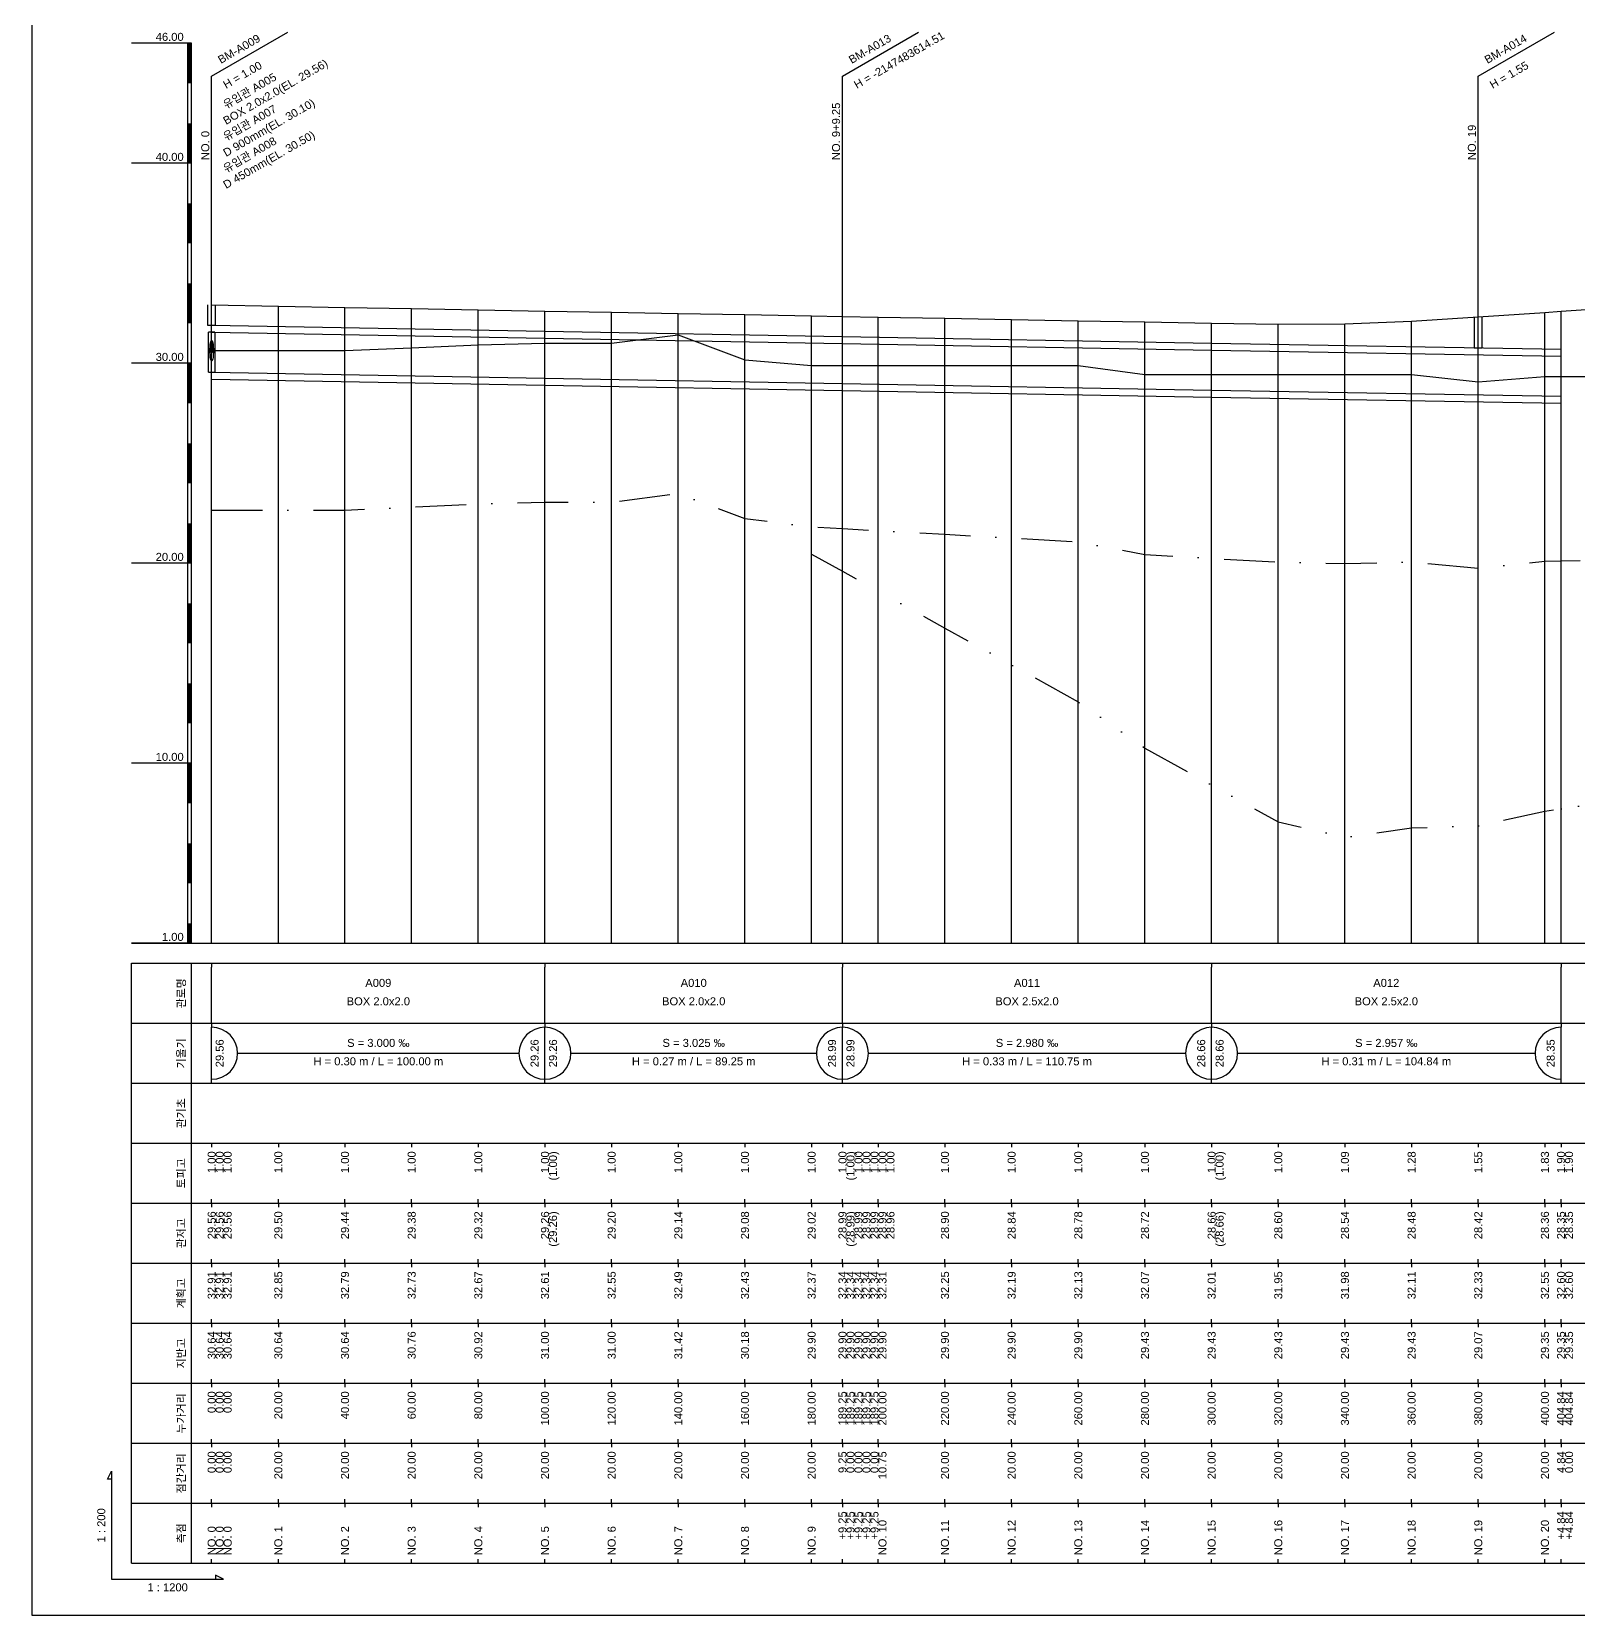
# Model space of a CAD drawing. Header units: millimetres. Extents: x -7351 to 135086, y 1419 to 5643.
# Drawn here: x 28022.4 to 28409, y 1419 to 1814.9 of the extents above; entities that cross this region are included whole.
import ezdxf
from ezdxf.enums import TextEntityAlignment as Align

# ---------------------------------------------------------------- set-up
doc = ezdxf.new("R2010")
doc.units = ezdxf.units.MM
doc.linetypes.add('DASHDOT', pattern=[25.4, 12.7, -6.35, 0, -6.35])
doc.linetypes.add('DIVIDE', pattern=[31.75, 12.7, -6.35, 0, -6.35, 0, -6.35])
for name, color, linetype in [('KZ_종단_계획선', 1, 'Continuous'), ('KZ_종단_관로', 4, 'Continuous'), ('KZ_종단_깃발', 7, 'Continuous'), ('KZ_종단_도각', 7, 'Continuous'), ('KZ_종단_맨홀', 4, 'Continuous'), ('KZ_종단_수직선', 7, 'Continuous'), ('KZ_종단_암거', 1, 'Continuous'), ('KZ_종단_암선1', 56, 'DASHDOT'), ('KZ_종단_암선2', 4, 'DIVIDE'), ('KZ_종단_원형관', 4, 'Continuous'), ('KZ_종단_지반선', 3, 'Continuous'), ('KZ_종단_테이블문자', 7, 'Continuous'), ('KZ_종단_테이블선', 7, 'Continuous'), ('KZ_종단_폴대', 7, 'Continuous')]:
    doc.layers.add(name, color=color, linetype=linetype)
doc.styles.get("Standard").update_dxf_attribs({"font": 'arial.ttf'})

msp = doc.modelspace()

# ---------------------------------------------------------------- linework, layer by layer
at = {"layer": 'KZ_종단_계획선'}
msp.add_lwpolyline([(28067.36, 1746.61), (28067.36, 1746.61), (28067.36, 1746.61), (28084.03, 1746.31), (28100.69, 1746.01), (28117.36, 1745.71), (28134.03, 1745.41), (28150.69, 1745.1), (28167.36, 1744.8), (28184.03, 1744.5), (28200.69, 1744.2), (28217.36, 1743.9), (28225.07, 1743.76), (28225.07, 1743.76), (28225.07, 1743.76), (28225.07, 1743.76), (28225.07, 1743.76), (28234.03, 1743.6), (28250.69, 1743.3), (28267.36, 1743), (28284.03, 1742.69), (28300.69, 1742.39), (28317.36, 1742.09), (28334.03, 1741.81), (28350.69, 1741.92), (28367.36, 1742.6), (28384.03, 1743.67), (28400.69, 1744.76), (28404.72, 1745.03), (28404.72, 1745.03), (28417.36, 1745.86)], dxfattribs=at)
at = {"layer": 'KZ_종단_관로'}
for points in [[(28067.36, 1741.59), (28150.69, 1740.09)], [(28067.36, 1739.84), (28150.69, 1738.34)], [(28150.69, 1740.09), (28225.07, 1738.74)], [(28150.69, 1738.34), (28225.07, 1736.99)], [(28225.07, 1738.74), (28317.36, 1737.09)], [(28225.07, 1736.99), (28317.36, 1735.34)], [(28317.36, 1737.09), (28404.72, 1735.54)], [(28317.36, 1735.34), (28404.72, 1733.79)], [(28067.36, 1729.84), (28150.69, 1728.34)], [(28067.36, 1728.09), (28150.69, 1726.59)], [(28150.69, 1728.34), (28225.07, 1726.99)], [(28150.69, 1726.59), (28225.07, 1725.24)], [(28225.07, 1726.99), (28317.36, 1725.34)], [(28225.07, 1725.24), (28317.36, 1723.59)], [(28317.36, 1725.34), (28404.72, 1723.79)], [(28317.36, 1723.59), (28404.72, 1722.04)]]:
    msp.add_lwpolyline(points, dxfattribs=at)
at = {"layer": 'KZ_종단_깃발'}
for p, q in [((28067.36, 1803.83), (28086.41, 1814.83)), ((28225.07, 1803.83), (28244.12, 1814.83)), ((28384.03, 1803.83), (28403.08, 1814.83)), ((28067.36, 1587.04), (28067.36, 1803.83)), ((28225.07, 1587.04), (28225.07, 1803.83)), ((28384.03, 1587.04), (28384.03, 1803.83))]:
    msp.add_line(p, q, dxfattribs=at)
at = {"layer": 'KZ_종단_도각'}
msp.add_lwpolyline([(28022.36, 1419.04), (28863.36, 1419.04), (28863.36, 2013.04), (28022.36, 2013.04)], close=True, dxfattribs=at)
at = {"layer": 'KZ_종단_맨홀'}
for points in [[(28066.36, 1746.61), (28066.36, 1741.59), (28068.36, 1741.59), (28068.36, 1746.61)], [(28383.03, 1743.67), (28383.03, 1735.91), (28385.03, 1735.91), (28385.03, 1743.67)]]:
    msp.add_lwpolyline(points, dxfattribs=at)
at = {"layer": 'KZ_종단_수직선'}
for p, q in [((28067.36, 1587.04), (28067.36, 1746.61)), ((28067.36, 1587.04), (28067.36, 1746.61)), ((28067.36, 1587.04), (28067.36, 1746.61)), ((28067.36, 1587.04), (28067.36, 1746.61)), ((28067.36, 1587.04), (28067.36, 1746.61)), ((28084.03, 1587.04), (28084.03, 1746.31)), ((28100.69, 1587.04), (28100.69, 1746.01)), ((28117.36, 1587.04), (28117.36, 1745.71)), ((28134.03, 1587.04), (28134.03, 1745.41)), ((28150.69, 1587.04), (28150.69, 1745.1)), ((28167.36, 1587.04), (28167.36, 1744.8)), ((28184.03, 1587.04), (28184.03, 1744.5)), ((28200.69, 1587.04), (28200.69, 1744.2)), ((28217.36, 1587.04), (28217.36, 1743.9)), ((28225.07, 1587.04), (28225.07, 1743.76)), ((28225.07, 1587.04), (28225.07, 1743.76)), ((28225.07, 1587.04), (28225.07, 1743.76)), ((28225.07, 1587.04), (28225.07, 1743.76)), ((28225.07, 1587.04), (28225.07, 1743.76)), ((28234.03, 1587.04), (28234.03, 1743.6)), ((28250.69, 1587.04), (28250.69, 1743.3)), ((28267.36, 1587.04), (28267.36, 1743)), ((28284.03, 1587.04), (28284.03, 1742.69)), ((28300.69, 1587.04), (28300.69, 1742.39)), ((28317.36, 1587.04), (28317.36, 1742.09)), ((28367.36, 1587.04), (28367.36, 1742.6)), ((28384.03, 1587.04), (28384.03, 1743.67)), ((28400.69, 1587.04), (28400.69, 1744.76)), ((28404.73, 1587.04), (28404.73, 1745.03)), ((28404.73, 1587.04), (28404.73, 1745.03)), ((28334.03, 1587.04), (28334.03, 1741.81)), ((28350.69, 1587.04), (28350.69, 1741.92))]:
    msp.add_line(p, q, dxfattribs=at)
at = {"layer": 'KZ_종단_암거'}
for p, q in [((28068.19, 1739.84), (28066.53, 1739.84)), ((28066.53, 1729.84), (28066.53, 1739.84)), ((28068.19, 1739.84), (28068.19, 1729.84)), ((28066.53, 1729.84), (28068.19, 1729.84))]:
    msp.add_line(p, q, dxfattribs=at)
at = {"layer": 'KZ_종단_암선1', "flags": 128}
msp.add_lwpolyline([(28067.36, 1695.33), (28067.36, 1695.33), (28067.36, 1695.33), (28084.03, 1695.33), (28100.69, 1695.34), (28117.36, 1696.08), (28134.03, 1696.89), (28150.69, 1697.31), (28167.36, 1697.31), (28184.03, 1699.49), (28200.69, 1693.27), (28217.36, 1691.14), (28225.07, 1690.71), (28225.07, 1690.71), (28225.07, 1690.71), (28225.07, 1690.71), (28225.07, 1690.71), (28234.03, 1690.21), (28250.69, 1689.29), (28267.36, 1688.36), (28284.03, 1687.44), (28300.69, 1684.2), (28317.36, 1683.27), (28334.03, 1682.35), (28350.69, 1682.01), (28367.36, 1682.33), (28384.03, 1680.85), (28400.69, 1682.56), (28404.73, 1682.63), (28404.73, 1682.63), (28417.36, 1682.88), (28434.03, 1687.22), (28450.69, 1676.65), (28467.36, 1680.26), (28472.02, 1680.46), (28484.03, 1680.99), (28492.36, 1681.15), (28500.69, 1680.05), (28517.36, 1680.75), (28534.03, 1682.8), (28550.69, 1679.8), (28567.36, 1680.45), (28584.03, 1680.78), (28600.69, 1681.1), (28617.36, 1690.98), (28634.03, 1692.66), (28637.57, 1693.02), (28637.58, 1693.02), (28650, 1693.69), (28650.69, 1693.83), (28667.36, 1706.19), (28684.03, 1721.69), (28700.69, 1724.49), (28717.36, 1708.9), (28734.03, 1696.48), (28750.69, 1696.42), (28767.36, 1691.07), (28784.03, 1695.98), (28800.69, 1700.69), (28807.83, 1698.78), (28817.36, 1693.35), (28821.51, 1694.67), (28821.51, 1694.67), (28821.51, 1694.67), (28821.51, 1694.67), (28821.51, 1693.16), (28825.78, 1696.03), (28830.06, 1697.4)], dxfattribs=at)
at = {"layer": 'KZ_종단_암선2', "flags": 128}
msp.add_lwpolyline([(28217.36, 1684.32), (28225.07, 1680.05), (28225.07, 1680.05), (28225.07, 1680.05), (28225.07, 1680.05), (28225.07, 1680.05), (28234.03, 1675.09), (28250.69, 1665.86), (28267.36, 1656.63), (28284.03, 1647.4), (28300.69, 1635.86), (28317.36, 1626.63), (28334.03, 1617.4), (28350.69, 1613.55), (28367.36, 1615.88), (28384.03, 1616.41), (28400.69, 1620.11), (28404.73, 1620.68), (28404.73, 1620.68), (28417.36, 1622.45), (28434.03, 1628.79), (28450.69, 1620.22), (28467.36, 1625.84), (28472.02, 1626.6), (28484.03, 1628.58), (28492.36, 1629.75), (28500.69, 1629.64), (28517.36, 1632.35), (28534.03, 1636.4), (28550.69, 1635.41), (28567.36, 1638.07), (28584.03, 1640.4), (28600.69, 1642.74), (28617.36, 1654.61), (28634.03, 1658.3), (28637.57, 1659.09), (28637.58, 1659.09), (28650, 1661.25), (28650.69, 1661.48), (28667.36, 1675.84), (28684.03, 1693.58), (28700.69, 1700.02), (28717.36, 1688.09), (28734.03, 1676), (28750.69, 1676.22), (28767.36, 1671.11), (28784.03, 1676.31), (28800.69, 1681.3), (28807.83, 1679.51), (28817.36, 1674.23), (28821.51, 1675.62), (28821.51, 1675.62), (28821.51, 1675.62), (28821.51, 1675.62), (28821.51, 1673.89), (28825.78, 1677.05), (28830.06, 1678.49)], dxfattribs=at)
at = {"layer": 'KZ_종단_원형관'}
for p, q in [((28066.92, 1735.16), (28066.93, 1735.62)), ((28066.93, 1734.71), (28066.92, 1735.16)), ((28066.93, 1735.62), (28066.95, 1736.06)), ((28066.95, 1734.27), (28066.93, 1734.71)), ((28066.95, 1736.06), (28066.98, 1736.48)), ((28066.98, 1733.85), (28066.95, 1734.27)), ((28066.98, 1736.48), (28067.02, 1736.85)), ((28067.02, 1736.85), (28067.08, 1737.17)), ((28067.08, 1737.17), (28067.14, 1737.44)), ((28067.14, 1737.44), (28067.21, 1737.63)), ((28067.14, 1736.08), (28067.15, 1736.3)), ((28067.14, 1735.85), (28067.14, 1736.08)), ((28067.14, 1735.63), (28067.14, 1735.85)), ((28067.15, 1735.4), (28067.14, 1735.63)), ((28067.15, 1736.3), (28067.17, 1736.51)), ((28067.17, 1735.2), (28067.15, 1735.4)), ((28067.17, 1736.51), (28067.19, 1736.7)), ((28067.19, 1735.01), (28067.17, 1735.2)), ((28067.19, 1736.7), (28067.22, 1736.86)), ((28067.22, 1734.85), (28067.19, 1735.01)), ((28067.21, 1737.63), (28067.28, 1737.75)), ((28067.22, 1736.86), (28067.25, 1736.99)), ((28067.25, 1734.71), (28067.22, 1734.85)), ((28067.25, 1736.99), (28067.29, 1737.09)), ((28067.29, 1734.62), (28067.25, 1734.71)), ((28067.28, 1737.75), (28067.36, 1737.79)), ((28067.29, 1737.09), (28067.32, 1737.15)), ((28067.32, 1734.56), (28067.29, 1734.62)), ((28067.32, 1737.15), (28067.36, 1737.17)), ((28067.36, 1734.54), (28067.32, 1734.56)), ((28067.36, 1737.79), (28067.44, 1737.75)), ((28067.36, 1737.17), (28067.4, 1737.15)), ((28067.4, 1734.56), (28067.36, 1734.54)), ((28067.4, 1737.15), (28067.43, 1737.09)), ((28067.43, 1734.62), (28067.4, 1734.56)), ((28067.43, 1737.09), (28067.47, 1736.99)), ((28067.47, 1734.71), (28067.43, 1734.62)), ((28067.44, 1737.75), (28067.51, 1737.63)), ((28067.47, 1736.99), (28067.5, 1736.86)), ((28067.5, 1734.85), (28067.47, 1734.71)), ((28067.5, 1736.86), (28067.53, 1736.7)), ((28067.53, 1735.01), (28067.5, 1734.85)), ((28067.51, 1737.63), (28067.58, 1737.44)), ((28067.53, 1736.7), (28067.55, 1736.51)), ((28067.55, 1735.2), (28067.53, 1735.01)), ((28067.55, 1736.51), (28067.57, 1736.3)), ((28067.57, 1735.4), (28067.55, 1735.2)), ((28067.57, 1736.3), (28067.58, 1736.08)), ((28067.58, 1735.63), (28067.57, 1735.4)), ((28067.58, 1737.44), (28067.64, 1737.17)), ((28067.58, 1736.08), (28067.58, 1735.85)), ((28067.58, 1735.85), (28067.58, 1735.63)), ((28067.64, 1737.17), (28067.7, 1736.85)), ((28067.7, 1736.85), (28067.74, 1736.48)), ((28067.74, 1736.48), (28067.77, 1736.06)), ((28067.77, 1734.27), (28067.74, 1733.85)), ((28067.77, 1736.06), (28067.79, 1735.62)), ((28067.79, 1734.71), (28067.77, 1734.27)), ((28067.79, 1735.62), (28067.8, 1735.16)), ((28067.8, 1735.16), (28067.79, 1734.71)), ((28067.02, 1733.48), (28066.98, 1733.85)), ((28067.08, 1733.15), (28067.02, 1733.48)), ((28067.14, 1732.89), (28067.08, 1733.15)), ((28067.21, 1732.7), (28067.14, 1732.89)), ((28067.28, 1732.58), (28067.21, 1732.7)), ((28067.36, 1732.54), (28067.28, 1732.58)), ((28067.44, 1732.58), (28067.36, 1732.54)), ((28067.51, 1732.7), (28067.44, 1732.58)), ((28067.58, 1732.89), (28067.51, 1732.7)), ((28067.64, 1733.15), (28067.58, 1732.89)), ((28067.7, 1733.48), (28067.64, 1733.15)), ((28067.74, 1733.85), (28067.7, 1733.48))]:
    msp.add_line(p, q, dxfattribs=at)
at = {"layer": 'KZ_종단_지반선', "flags": 128}
msp.add_lwpolyline([(28067.36, 1735.23), (28067.36, 1735.23), (28067.36, 1735.23), (28084.03, 1735.23), (28100.69, 1735.23), (28117.36, 1735.86), (28134.03, 1736.63), (28150.69, 1737.04), (28167.36, 1737.04), (28184.03, 1739.16), (28200.69, 1732.94), (28217.36, 1731.52), (28225.07, 1731.52), (28225.07, 1731.52), (28225.07, 1731.52), (28225.07, 1731.52), (28225.07, 1731.52), (28234.03, 1731.52), (28250.69, 1731.52), (28267.36, 1731.52), (28284.03, 1731.52), (28300.69, 1729.2), (28317.36, 1729.2), (28334.03, 1729.2), (28350.69, 1729.2), (28367.36, 1729.2), (28384.03, 1727.4), (28400.69, 1728.77), (28404.73, 1728.77), (28404.73, 1728.77), (28417.36, 1728.77)], dxfattribs=at)
at = {"layer": 'KZ_종단_테이블문자'}
for p, q in [((28067.36, 1582.04), (28067.36, 1581.04)), ((28067.36, 1568.04), (28067.36, 1581.04)), ((28150.69, 1582.04), (28150.69, 1581.04)), ((28150.69, 1582.04), (28150.69, 1581.04)), ((28150.69, 1568.04), (28150.69, 1581.04)), ((28150.69, 1568.04), (28150.69, 1581.04)), ((28225.07, 1582.04), (28225.07, 1581.04)), ((28225.07, 1582.04), (28225.07, 1581.04)), ((28225.07, 1568.04), (28225.07, 1581.04)), ((28225.07, 1568.04), (28225.07, 1581.04)), ((28317.36, 1582.04), (28317.36, 1581.04)), ((28317.36, 1582.04), (28317.36, 1581.04)), ((28317.36, 1568.04), (28317.36, 1581.04)), ((28317.36, 1568.04), (28317.36, 1581.04)), ((28404.73, 1582.04), (28404.73, 1581.04)), ((28404.73, 1568.04), (28404.73, 1581.04)), ((28067.36, 1567.04), (28067.36, 1568.04)), ((28150.69, 1567.04), (28150.69, 1568.04)), ((28150.69, 1567.04), (28150.69, 1568.04)), ((28225.07, 1567.04), (28225.07, 1568.04)), ((28225.07, 1567.04), (28225.07, 1568.04)), ((28317.36, 1567.04), (28317.36, 1568.04)), ((28317.36, 1567.04), (28317.36, 1568.04)), ((28404.73, 1567.04), (28404.73, 1568.04)), ((28067.36, 1567.04), (28067.36, 1566.04)), ((28067.36, 1553.04), (28067.36, 1566.04)), ((28150.69, 1567.04), (28150.69, 1566.04)), ((28150.69, 1567.04), (28150.69, 1566.04)), ((28150.69, 1553.04), (28150.69, 1566.04)), ((28150.69, 1553.04), (28150.69, 1566.04)), ((28225.07, 1567.04), (28225.07, 1566.04)), ((28225.07, 1567.04), (28225.07, 1566.04)), ((28225.07, 1553.04), (28225.07, 1566.04)), ((28225.07, 1553.04), (28225.07, 1566.04)), ((28317.36, 1567.04), (28317.36, 1566.04)), ((28317.36, 1567.04), (28317.36, 1566.04)), ((28317.36, 1553.04), (28317.36, 1566.04)), ((28317.36, 1553.04), (28317.36, 1566.04)), ((28404.73, 1567.04), (28404.73, 1566.04)), ((28404.73, 1553.04), (28404.73, 1566.04)), ((28073.78, 1559.54), (28144.28, 1559.54)), ((28157.11, 1559.54), (28218.65, 1559.54)), ((28231.48, 1559.54), (28310.94, 1559.54)), ((28323.78, 1559.54), (28398.31, 1559.54)), ((28067.36, 1552.04), (28067.36, 1553.04)), ((28150.69, 1552.04), (28150.69, 1553.04)), ((28150.69, 1552.04), (28150.69, 1553.04)), ((28225.07, 1552.04), (28225.07, 1553.04)), ((28225.07, 1552.04), (28225.07, 1553.04)), ((28317.36, 1552.04), (28317.36, 1553.04)), ((28317.36, 1552.04), (28317.36, 1553.04)), ((28404.73, 1552.04), (28404.73, 1553.04))]:
    msp.add_line(p, q, dxfattribs=at)
for centre, start, end in [((28067.36, 1559.54), 270, 90), ((28150.69, 1559.54), 90, 270), ((28150.69, 1559.54), 270, 90), ((28225.07, 1559.54), 90, 270), ((28225.07, 1559.54), 270, 90), ((28317.36, 1559.54), 90, 270), ((28317.36, 1559.54), 270, 90), ((28404.73, 1559.54), 90, 270)]:
    msp.add_arc(centre, 6.5, start, end, dxfattribs=at)
at = {"layer": 'KZ_종단_테이블선'}
for p, q in [((28047.36, 1587.04), (28835.06, 1587.04)), ((28047.36, 1567.04), (28047.36, 1582.04)), ((28047.36, 1582.04), (28835.06, 1582.04)), ((28062.36, 1567.04), (28062.36, 1582.04)), ((28047.36, 1552.04), (28047.36, 1567.04)), ((28047.36, 1567.04), (28835.06, 1567.04)), ((28062.36, 1552.04), (28062.36, 1567.04)), ((28047.36, 1537.04), (28047.36, 1552.04)), ((28047.36, 1552.04), (28835.06, 1552.04)), ((28062.36, 1537.04), (28062.36, 1552.04)), ((28047.36, 1522.04), (28047.36, 1537.04)), ((28047.36, 1537.04), (28835.06, 1537.04)), ((28062.36, 1522.04), (28062.36, 1537.04)), ((28067.36, 1537.04), (28067.36, 1536.04)), ((28067.36, 1537.04), (28067.36, 1536.04)), ((28067.36, 1537.04), (28067.36, 1536.04)), ((28084.03, 1537.04), (28084.03, 1536.04)), ((28100.69, 1537.04), (28100.69, 1536.04)), ((28117.36, 1537.04), (28117.36, 1536.04)), ((28134.03, 1537.04), (28134.03, 1536.04)), ((28150.69, 1537.04), (28150.69, 1536.04)), ((28167.36, 1537.04), (28167.36, 1536.04)), ((28184.03, 1537.04), (28184.03, 1536.04)), ((28200.69, 1537.04), (28200.69, 1536.04)), ((28217.36, 1537.04), (28217.36, 1536.04)), ((28225.07, 1537.04), (28225.07, 1536.04)), ((28225.07, 1537.04), (28225.07, 1536.04)), ((28225.07, 1537.04), (28225.07, 1536.04)), ((28225.07, 1537.04), (28225.07, 1536.04)), ((28225.07, 1537.04), (28225.07, 1536.04)), ((28234.03, 1537.04), (28234.03, 1536.04)), ((28250.69, 1537.04), (28250.69, 1536.04)), ((28267.36, 1537.04), (28267.36, 1536.04)), ((28284.03, 1537.04), (28284.03, 1536.04)), ((28300.69, 1537.04), (28300.69, 1536.04)), ((28317.36, 1537.04), (28317.36, 1536.04)), ((28334.03, 1537.04), (28334.03, 1536.04)), ((28350.69, 1537.04), (28350.69, 1536.04)), ((28367.36, 1537.04), (28367.36, 1536.04)), ((28384.03, 1537.04), (28384.03, 1536.04)), ((28400.69, 1537.04), (28400.69, 1536.04)), ((28404.72, 1537.04), (28404.72, 1536.04)), ((28404.72, 1537.04), (28404.72, 1536.04)), ((28047.36, 1507.04), (28047.36, 1522.04)), ((28047.36, 1522.04), (28835.06, 1522.04)), ((28062.36, 1507.04), (28062.36, 1522.04)), ((28067.36, 1522.04), (28067.36, 1523.04)), ((28067.36, 1522.04), (28067.36, 1523.04)), ((28067.36, 1522.04), (28067.36, 1523.04)), ((28067.36, 1522.04), (28067.36, 1521.04)), ((28067.36, 1522.04), (28067.36, 1521.04)), ((28067.36, 1522.04), (28067.36, 1521.04)), ((28084.03, 1522.04), (28084.03, 1523.04)), ((28084.03, 1522.04), (28084.03, 1521.04)), ((28100.69, 1522.04), (28100.69, 1523.04)), ((28100.69, 1522.04), (28100.69, 1521.04)), ((28117.36, 1522.04), (28117.36, 1523.04)), ((28117.36, 1522.04), (28117.36, 1521.04)), ((28134.03, 1522.04), (28134.03, 1523.04)), ((28134.03, 1522.04), (28134.03, 1521.04)), ((28150.69, 1522.04), (28150.69, 1523.04)), ((28150.69, 1522.04), (28150.69, 1521.04)), ((28167.36, 1522.04), (28167.36, 1523.04)), ((28167.36, 1522.04), (28167.36, 1521.04)), ((28184.03, 1522.04), (28184.03, 1523.04)), ((28184.03, 1522.04), (28184.03, 1521.04)), ((28200.69, 1522.04), (28200.69, 1523.04)), ((28200.69, 1522.04), (28200.69, 1521.04)), ((28217.36, 1522.04), (28217.36, 1523.04)), ((28217.36, 1522.04), (28217.36, 1521.04)), ((28225.07, 1522.04), (28225.07, 1523.04)), ((28225.07, 1522.04), (28225.07, 1523.04)), ((28225.07, 1522.04), (28225.07, 1523.04)), ((28225.07, 1522.04), (28225.07, 1523.04)), ((28225.07, 1522.04), (28225.07, 1523.04)), ((28225.07, 1522.04), (28225.07, 1521.04)), ((28225.07, 1522.04), (28225.07, 1521.04)), ((28225.07, 1522.04), (28225.07, 1521.04)), ((28225.07, 1522.04), (28225.07, 1521.04)), ((28225.07, 1522.04), (28225.07, 1521.04)), ((28234.03, 1522.04), (28234.03, 1523.04)), ((28234.03, 1522.04), (28234.03, 1521.04)), ((28250.69, 1522.04), (28250.69, 1523.04)), ((28250.69, 1522.04), (28250.69, 1521.04)), ((28267.36, 1522.04), (28267.36, 1523.04)), ((28267.36, 1522.04), (28267.36, 1521.04)), ((28284.03, 1522.04), (28284.03, 1523.04)), ((28284.03, 1522.04), (28284.03, 1521.04)), ((28300.69, 1522.04), (28300.69, 1523.04)), ((28300.69, 1522.04), (28300.69, 1521.04)), ((28317.36, 1522.04), (28317.36, 1523.04)), ((28317.36, 1522.04), (28317.36, 1521.04)), ((28334.03, 1522.04), (28334.03, 1523.04)), ((28334.03, 1522.04), (28334.03, 1521.04)), ((28350.69, 1522.04), (28350.69, 1523.04)), ((28350.69, 1522.04), (28350.69, 1521.04)), ((28367.36, 1522.04), (28367.36, 1523.04)), ((28367.36, 1522.04), (28367.36, 1521.04)), ((28384.03, 1522.04), (28384.03, 1523.04)), ((28384.03, 1522.04), (28384.03, 1521.04)), ((28400.69, 1522.04), (28400.69, 1523.04)), ((28400.69, 1522.04), (28400.69, 1521.04)), ((28404.72, 1522.04), (28404.72, 1523.04)), ((28404.72, 1522.04), (28404.72, 1523.04)), ((28404.72, 1522.04), (28404.72, 1521.04)), ((28404.72, 1522.04), (28404.72, 1521.04)), ((28047.36, 1492.04), (28047.36, 1507.04)), ((28047.36, 1507.04), (28835.06, 1507.04)), ((28062.36, 1492.04), (28062.36, 1507.04)), ((28067.36, 1507.04), (28067.36, 1508.04)), ((28067.36, 1507.04), (28067.36, 1508.04)), ((28067.36, 1507.04), (28067.36, 1508.04)), ((28067.36, 1507.04), (28067.36, 1506.04)), ((28067.36, 1507.04), (28067.36, 1506.04)), ((28067.36, 1507.04), (28067.36, 1506.04)), ((28084.03, 1507.04), (28084.03, 1508.04)), ((28084.03, 1507.04), (28084.03, 1506.04)), ((28100.69, 1507.04), (28100.69, 1508.04)), ((28100.69, 1507.04), (28100.69, 1506.04)), ((28117.36, 1507.04), (28117.36, 1508.04)), ((28117.36, 1507.04), (28117.36, 1506.04)), ((28134.03, 1507.04), (28134.03, 1508.04)), ((28134.03, 1507.04), (28134.03, 1506.04)), ((28150.69, 1507.04), (28150.69, 1508.04)), ((28150.69, 1507.04), (28150.69, 1506.04)), ((28167.36, 1507.04), (28167.36, 1508.04)), ((28167.36, 1507.04), (28167.36, 1506.04)), ((28184.03, 1507.04), (28184.03, 1508.04)), ((28184.03, 1507.04), (28184.03, 1506.04)), ((28200.69, 1507.04), (28200.69, 1508.04)), ((28200.69, 1507.04), (28200.69, 1506.04)), ((28217.36, 1507.04), (28217.36, 1508.04)), ((28217.36, 1507.04), (28217.36, 1506.04)), ((28225.07, 1507.04), (28225.07, 1508.04)), ((28225.07, 1507.04), (28225.07, 1508.04)), ((28225.07, 1507.04), (28225.07, 1508.04)), ((28225.07, 1507.04), (28225.07, 1508.04)), ((28225.07, 1507.04), (28225.07, 1508.04)), ((28225.07, 1507.04), (28225.07, 1506.04)), ((28225.07, 1507.04), (28225.07, 1506.04)), ((28225.07, 1507.04), (28225.07, 1506.04)), ((28225.07, 1507.04), (28225.07, 1506.04)), ((28225.07, 1507.04), (28225.07, 1506.04)), ((28234.03, 1507.04), (28234.03, 1508.04)), ((28234.03, 1507.04), (28234.03, 1506.04)), ((28250.69, 1507.04), (28250.69, 1508.04)), ((28250.69, 1507.04), (28250.69, 1506.04)), ((28267.36, 1507.04), (28267.36, 1508.04)), ((28267.36, 1507.04), (28267.36, 1506.04)), ((28284.03, 1507.04), (28284.03, 1508.04)), ((28284.03, 1507.04), (28284.03, 1506.04)), ((28300.69, 1507.04), (28300.69, 1508.04)), ((28300.69, 1507.04), (28300.69, 1506.04)), ((28317.36, 1507.04), (28317.36, 1508.04)), ((28317.36, 1507.04), (28317.36, 1506.04)), ((28334.03, 1507.04), (28334.03, 1508.04)), ((28334.03, 1507.04), (28334.03, 1506.04)), ((28350.69, 1507.04), (28350.69, 1508.04)), ((28350.69, 1507.04), (28350.69, 1506.04)), ((28367.36, 1507.04), (28367.36, 1508.04)), ((28367.36, 1507.04), (28367.36, 1506.04)), ((28384.03, 1507.04), (28384.03, 1508.04)), ((28384.03, 1507.04), (28384.03, 1506.04)), ((28400.69, 1507.04), (28400.69, 1508.04)), ((28400.69, 1507.04), (28400.69, 1506.04)), ((28404.72, 1507.04), (28404.72, 1508.04)), ((28404.72, 1507.04), (28404.72, 1508.04)), ((28404.73, 1507.04), (28404.73, 1506.04)), ((28404.73, 1507.04), (28404.73, 1506.04)), ((28067.36, 1492.04), (28067.36, 1493.04)), ((28067.36, 1492.04), (28067.36, 1493.04)), ((28067.36, 1492.04), (28067.36, 1493.04)), ((28084.03, 1492.04), (28084.03, 1493.04)), ((28100.69, 1492.04), (28100.69, 1493.04)), ((28117.36, 1492.04), (28117.36, 1493.04)), ((28134.03, 1492.04), (28134.03, 1493.04)), ((28150.69, 1492.04), (28150.69, 1493.04)), ((28167.36, 1492.04), (28167.36, 1493.04)), ((28184.03, 1492.04), (28184.03, 1493.04)), ((28200.69, 1492.04), (28200.69, 1493.04)), ((28217.36, 1492.04), (28217.36, 1493.04)), ((28225.07, 1492.04), (28225.07, 1493.04)), ((28225.07, 1492.04), (28225.07, 1493.04)), ((28225.07, 1492.04), (28225.07, 1493.04)), ((28225.07, 1492.04), (28225.07, 1493.04)), ((28225.07, 1492.04), (28225.07, 1493.04)), ((28234.03, 1492.04), (28234.03, 1493.04)), ((28250.69, 1492.04), (28250.69, 1493.04)), ((28267.36, 1492.04), (28267.36, 1493.04)), ((28284.03, 1492.04), (28284.03, 1493.04)), ((28300.69, 1492.04), (28300.69, 1493.04)), ((28317.36, 1492.04), (28317.36, 1493.04)), ((28334.03, 1492.04), (28334.03, 1493.04)), ((28350.69, 1492.04), (28350.69, 1493.04)), ((28367.36, 1492.04), (28367.36, 1493.04)), ((28384.03, 1492.04), (28384.03, 1493.04)), ((28400.69, 1492.04), (28400.69, 1493.04)), ((28404.73, 1492.04), (28404.73, 1493.04)), ((28404.73, 1492.04), (28404.73, 1493.04)), ((28047.36, 1477.04), (28047.36, 1492.04)), ((28047.36, 1492.04), (28835.06, 1492.04)), ((28062.36, 1477.04), (28062.36, 1492.04)), ((28067.36, 1492.04), (28067.36, 1491.04)), ((28067.36, 1492.04), (28067.36, 1491.04)), ((28067.36, 1492.04), (28067.36, 1491.04)), ((28084.03, 1492.04), (28084.03, 1491.04)), ((28100.69, 1492.04), (28100.69, 1491.04)), ((28117.36, 1492.04), (28117.36, 1491.04)), ((28134.03, 1492.04), (28134.03, 1491.04)), ((28150.69, 1492.04), (28150.69, 1491.04)), ((28167.36, 1492.04), (28167.36, 1491.04)), ((28184.03, 1492.04), (28184.03, 1491.04)), ((28200.69, 1492.04), (28200.69, 1491.04)), ((28217.36, 1492.04), (28217.36, 1491.04)), ((28225.07, 1492.04), (28225.07, 1491.04)), ((28225.07, 1492.04), (28225.07, 1491.04)), ((28225.07, 1492.04), (28225.07, 1491.04)), ((28225.07, 1492.04), (28225.07, 1491.04)), ((28225.07, 1492.04), (28225.07, 1491.04)), ((28234.03, 1492.04), (28234.03, 1491.04)), ((28250.69, 1492.04), (28250.69, 1491.04)), ((28267.36, 1492.04), (28267.36, 1491.04)), ((28284.03, 1492.04), (28284.03, 1491.04)), ((28300.69, 1492.04), (28300.69, 1491.04)), ((28317.36, 1492.04), (28317.36, 1491.04)), ((28334.03, 1492.04), (28334.03, 1491.04)), ((28350.69, 1492.04), (28350.69, 1491.04)), ((28367.36, 1492.04), (28367.36, 1491.04)), ((28384.03, 1492.04), (28384.03, 1491.04)), ((28400.69, 1492.04), (28400.69, 1491.04)), ((28404.73, 1492.04), (28404.73, 1491.04)), ((28404.73, 1492.04), (28404.73, 1491.04)), ((28047.36, 1462.04), (28047.36, 1477.04)), ((28047.36, 1477.04), (28835.06, 1477.04)), ((28062.36, 1462.04), (28062.36, 1477.04)), ((28067.36, 1477.04), (28067.36, 1478.04)), ((28067.36, 1477.04), (28067.36, 1478.04)), ((28067.36, 1477.04), (28067.36, 1478.04)), ((28067.36, 1477.04), (28067.36, 1476.04)), ((28067.36, 1477.04), (28067.36, 1476.04)), ((28067.36, 1477.04), (28067.36, 1476.04)), ((28084.03, 1477.04), (28084.03, 1478.04)), ((28084.03, 1477.04), (28084.03, 1476.04)), ((28100.69, 1477.04), (28100.69, 1478.04)), ((28100.69, 1477.04), (28100.69, 1476.04)), ((28117.36, 1477.04), (28117.36, 1478.04)), ((28117.36, 1477.04), (28117.36, 1476.04)), ((28134.03, 1477.04), (28134.03, 1478.04)), ((28134.03, 1477.04), (28134.03, 1476.04)), ((28150.69, 1477.04), (28150.69, 1478.04)), ((28150.69, 1477.04), (28150.69, 1476.04)), ((28167.36, 1477.04), (28167.36, 1478.04)), ((28167.36, 1477.04), (28167.36, 1476.04)), ((28184.03, 1477.04), (28184.03, 1478.04)), ((28184.03, 1477.04), (28184.03, 1476.04)), ((28200.69, 1477.04), (28200.69, 1478.04)), ((28200.69, 1477.04), (28200.69, 1476.04)), ((28217.36, 1477.04), (28217.36, 1478.04)), ((28217.36, 1477.04), (28217.36, 1476.04)), ((28225.07, 1477.04), (28225.07, 1478.04)), ((28225.07, 1477.04), (28225.07, 1478.04)), ((28225.07, 1477.04), (28225.07, 1478.04)), ((28225.07, 1477.04), (28225.07, 1478.04)), ((28225.07, 1477.04), (28225.07, 1478.04)), ((28225.07, 1477.04), (28225.07, 1476.04)), ((28225.07, 1477.04), (28225.07, 1476.04)), ((28225.07, 1477.04), (28225.07, 1476.04)), ((28225.07, 1477.04), (28225.07, 1476.04)), ((28225.07, 1477.04), (28225.07, 1476.04)), ((28234.03, 1477.04), (28234.03, 1478.04)), ((28234.03, 1477.04), (28234.03, 1476.04)), ((28250.69, 1477.04), (28250.69, 1478.04)), ((28250.69, 1477.04), (28250.69, 1476.04)), ((28267.36, 1477.04), (28267.36, 1478.04)), ((28267.36, 1477.04), (28267.36, 1476.04)), ((28284.03, 1477.04), (28284.03, 1478.04)), ((28284.03, 1477.04), (28284.03, 1476.04)), ((28300.69, 1477.04), (28300.69, 1478.04)), ((28300.69, 1477.04), (28300.69, 1476.04)), ((28317.36, 1477.04), (28317.36, 1478.04)), ((28317.36, 1477.04), (28317.36, 1476.04)), ((28334.03, 1477.04), (28334.03, 1478.04)), ((28334.03, 1477.04), (28334.03, 1476.04)), ((28350.69, 1477.04), (28350.69, 1478.04)), ((28350.69, 1477.04), (28350.69, 1476.04)), ((28367.36, 1477.04), (28367.36, 1478.04)), ((28367.36, 1477.04), (28367.36, 1476.04)), ((28384.03, 1477.04), (28384.03, 1478.04)), ((28384.03, 1477.04), (28384.03, 1476.04)), ((28400.69, 1477.04), (28400.69, 1478.04)), ((28400.69, 1477.04), (28400.69, 1476.04)), ((28404.73, 1477.04), (28404.73, 1478.04)), ((28404.73, 1477.04), (28404.73, 1478.04)), ((28404.73, 1477.04), (28404.73, 1476.04)), ((28404.73, 1477.04), (28404.73, 1476.04)), ((28047.36, 1447.04), (28047.36, 1462.04)), ((28047.36, 1462.04), (28835.06, 1462.04)), ((28062.36, 1447.04), (28062.36, 1462.04)), ((28067.36, 1462.04), (28067.36, 1463.04)), ((28067.36, 1462.04), (28067.36, 1463.04)), ((28067.36, 1462.04), (28067.36, 1463.04)), ((28067.36, 1462.04), (28067.36, 1461.04)), ((28067.36, 1462.04), (28067.36, 1461.04)), ((28067.36, 1462.04), (28067.36, 1461.04)), ((28084.03, 1462.04), (28084.03, 1463.04)), ((28084.03, 1462.04), (28084.03, 1461.04)), ((28100.69, 1462.04), (28100.69, 1463.04)), ((28100.69, 1462.04), (28100.69, 1461.04)), ((28117.36, 1462.04), (28117.36, 1463.04)), ((28117.36, 1462.04), (28117.36, 1461.04)), ((28134.03, 1462.04), (28134.03, 1463.04)), ((28134.03, 1462.04), (28134.03, 1461.04)), ((28150.69, 1462.04), (28150.69, 1463.04)), ((28150.69, 1462.04), (28150.69, 1461.04)), ((28167.36, 1462.04), (28167.36, 1463.04)), ((28167.36, 1462.04), (28167.36, 1461.04)), ((28184.03, 1462.04), (28184.03, 1463.04)), ((28184.03, 1462.04), (28184.03, 1461.04)), ((28200.69, 1462.04), (28200.69, 1463.04)), ((28200.69, 1462.04), (28200.69, 1461.04)), ((28217.36, 1462.04), (28217.36, 1463.04)), ((28217.36, 1462.04), (28217.36, 1461.04)), ((28225.07, 1462.04), (28225.07, 1463.04)), ((28225.07, 1462.04), (28225.07, 1463.04)), ((28225.07, 1462.04), (28225.07, 1463.04)), ((28225.07, 1462.04), (28225.07, 1463.04)), ((28225.07, 1462.04), (28225.07, 1463.04)), ((28225.07, 1462.04), (28225.07, 1461.04)), ((28225.07, 1462.04), (28225.07, 1461.04)), ((28225.07, 1462.04), (28225.07, 1461.04)), ((28225.07, 1462.04), (28225.07, 1461.04)), ((28225.07, 1462.04), (28225.07, 1461.04)), ((28234.03, 1462.04), (28234.03, 1463.04)), ((28234.03, 1462.04), (28234.03, 1461.04)), ((28250.69, 1462.04), (28250.69, 1463.04)), ((28250.69, 1462.04), (28250.69, 1461.04)), ((28267.36, 1462.04), (28267.36, 1463.04)), ((28267.36, 1462.04), (28267.36, 1461.04)), ((28284.03, 1462.04), (28284.03, 1463.04)), ((28284.03, 1462.04), (28284.03, 1461.04)), ((28300.69, 1462.04), (28300.69, 1463.04)), ((28300.69, 1462.04), (28300.69, 1461.04)), ((28317.36, 1462.04), (28317.36, 1463.04)), ((28317.36, 1462.04), (28317.36, 1461.04)), ((28334.03, 1462.04), (28334.03, 1463.04)), ((28334.03, 1462.04), (28334.03, 1461.04)), ((28350.69, 1462.04), (28350.69, 1463.04)), ((28350.69, 1462.04), (28350.69, 1461.04)), ((28367.36, 1462.04), (28367.36, 1463.04)), ((28367.36, 1462.04), (28367.36, 1461.04)), ((28384.03, 1462.04), (28384.03, 1463.04)), ((28384.03, 1462.04), (28384.03, 1461.04)), ((28400.69, 1462.04), (28400.69, 1463.04)), ((28400.69, 1462.04), (28400.69, 1461.04)), ((28404.73, 1462.04), (28404.73, 1463.04)), ((28404.73, 1462.04), (28404.73, 1463.04)), ((28404.73, 1462.04), (28404.73, 1461.04)), ((28404.73, 1462.04), (28404.73, 1461.04)), ((28047.36, 1432.04), (28047.36, 1447.04)), ((28047.36, 1447.04), (28835.06, 1447.04)), ((28062.36, 1432.04), (28062.36, 1447.04)), ((28067.36, 1447.04), (28067.36, 1448.04)), ((28067.36, 1447.04), (28067.36, 1448.04)), ((28067.36, 1447.04), (28067.36, 1448.04)), ((28067.36, 1447.04), (28067.36, 1446.04)), ((28067.36, 1447.04), (28067.36, 1446.04)), ((28067.36, 1447.04), (28067.36, 1446.04)), ((28084.03, 1447.04), (28084.03, 1448.04)), ((28084.03, 1447.04), (28084.03, 1446.04)), ((28100.69, 1447.04), (28100.69, 1448.04)), ((28100.69, 1447.04), (28100.69, 1446.04)), ((28117.36, 1447.04), (28117.36, 1448.04)), ((28117.36, 1447.04), (28117.36, 1446.04)), ((28134.03, 1447.04), (28134.03, 1448.04)), ((28134.03, 1447.04), (28134.03, 1446.04)), ((28150.69, 1447.04), (28150.69, 1448.04)), ((28150.69, 1447.04), (28150.69, 1446.04)), ((28167.36, 1447.04), (28167.36, 1448.04)), ((28167.36, 1447.04), (28167.36, 1446.04)), ((28184.03, 1447.04), (28184.03, 1448.04)), ((28184.03, 1447.04), (28184.03, 1446.04)), ((28200.69, 1447.04), (28200.69, 1448.04)), ((28200.69, 1447.04), (28200.69, 1446.04)), ((28217.36, 1447.04), (28217.36, 1448.04)), ((28217.36, 1447.04), (28217.36, 1446.04)), ((28225.07, 1447.04), (28225.07, 1448.04)), ((28225.07, 1447.04), (28225.07, 1448.04)), ((28225.07, 1447.04), (28225.07, 1448.04)), ((28225.07, 1447.04), (28225.07, 1448.04)), ((28225.07, 1447.04), (28225.07, 1448.04)), ((28225.07, 1447.04), (28225.07, 1446.04)), ((28225.07, 1447.04), (28225.07, 1446.04)), ((28225.07, 1447.04), (28225.07, 1446.04)), ((28225.07, 1447.04), (28225.07, 1446.04)), ((28225.07, 1447.04), (28225.07, 1446.04)), ((28234.03, 1447.04), (28234.03, 1448.04)), ((28234.03, 1447.04), (28234.03, 1446.04)), ((28250.69, 1447.04), (28250.69, 1448.04)), ((28250.69, 1447.04), (28250.69, 1446.04)), ((28267.36, 1447.04), (28267.36, 1448.04)), ((28267.36, 1447.04), (28267.36, 1446.04)), ((28284.03, 1447.04), (28284.03, 1448.04)), ((28284.03, 1447.04), (28284.03, 1446.04)), ((28300.69, 1447.04), (28300.69, 1448.04)), ((28300.69, 1447.04), (28300.69, 1446.04)), ((28317.36, 1447.04), (28317.36, 1448.04)), ((28317.36, 1447.04), (28317.36, 1446.04)), ((28334.03, 1447.04), (28334.03, 1448.04)), ((28334.03, 1447.04), (28334.03, 1446.04)), ((28350.69, 1447.04), (28350.69, 1448.04)), ((28350.69, 1447.04), (28350.69, 1446.04)), ((28367.36, 1447.04), (28367.36, 1448.04)), ((28367.36, 1447.04), (28367.36, 1446.04)), ((28384.03, 1447.04), (28384.03, 1448.04)), ((28384.03, 1447.04), (28384.03, 1446.04)), ((28400.69, 1447.04), (28400.69, 1448.04)), ((28400.69, 1447.04), (28400.69, 1446.04)), ((28404.73, 1447.04), (28404.73, 1448.04)), ((28404.73, 1447.04), (28404.73, 1448.04)), ((28404.73, 1447.04), (28404.73, 1446.04)), ((28404.73, 1447.04), (28404.73, 1446.04)), ((28047.36, 1432.04), (28835.06, 1432.04)), ((28067.36, 1432.04), (28067.36, 1433.04)), ((28067.36, 1432.04), (28067.36, 1433.04)), ((28067.36, 1432.04), (28067.36, 1433.04)), ((28084.03, 1432.04), (28084.03, 1433.04)), ((28100.69, 1432.04), (28100.69, 1433.04)), ((28117.36, 1432.04), (28117.36, 1433.04)), ((28134.03, 1432.04), (28134.03, 1433.04)), ((28150.69, 1432.04), (28150.69, 1433.04)), ((28167.36, 1432.04), (28167.36, 1433.04)), ((28184.03, 1432.04), (28184.03, 1433.04)), ((28200.69, 1432.04), (28200.69, 1433.04)), ((28217.36, 1432.04), (28217.36, 1433.04)), ((28225.07, 1432.04), (28225.07, 1433.04)), ((28225.07, 1432.04), (28225.07, 1433.04)), ((28225.07, 1432.04), (28225.07, 1433.04)), ((28225.07, 1432.04), (28225.07, 1433.04)), ((28225.07, 1432.04), (28225.07, 1433.04)), ((28234.03, 1432.04), (28234.03, 1433.04)), ((28250.69, 1432.04), (28250.69, 1433.04)), ((28267.36, 1432.04), (28267.36, 1433.04)), ((28284.03, 1432.04), (28284.03, 1433.04)), ((28300.69, 1432.04), (28300.69, 1433.04)), ((28317.36, 1432.04), (28317.36, 1433.04)), ((28334.03, 1432.04), (28334.03, 1433.04)), ((28350.69, 1432.04), (28350.69, 1433.04)), ((28367.36, 1432.04), (28367.36, 1433.04)), ((28384.03, 1432.04), (28384.03, 1433.04)), ((28400.69, 1432.04), (28400.69, 1433.04)), ((28404.73, 1432.04), (28404.73, 1433.04)), ((28404.73, 1432.04), (28404.73, 1433.04))]:
    msp.add_line(p, q, dxfattribs=at)
msp.add_lwpolyline([(28042.36, 1453.04), (28041.36, 1453.04), (28042.36, 1455.04), (28042.36, 1428.04), (28070.36, 1428.04), (28068.36, 1429.04), (28068.36, 1428.04)], dxfattribs=at)
at = {"layer": 'KZ_종단_폴대'}
for p, q in [((28062.36, 1812.04), (28047.36, 1812.04)), ((28062.36, 1782.04), (28047.36, 1782.04)), ((28062.36, 1732.04), (28047.36, 1732.04)), ((28062.36, 1682.04), (28047.36, 1682.04)), ((28062.36, 1632.04), (28047.36, 1632.04)), ((28062.36, 1587.04), (28047.36, 1587.04))]:
    msp.add_line(p, q, dxfattribs=at)
for points in [[(28061.86, 1802.04, 1, 1, 0), (28061.86, 1812.04, 1, 1, 0)], [(28061.86, 1782.04, 1, 1, 0), (28061.86, 1792.04, 1, 1, 0)], [(28061.86, 1762.04, 1, 1, 0), (28061.86, 1772.04, 1, 1, 0)], [(28061.86, 1742.04, 1, 1, 0), (28061.86, 1752.04, 1, 1, 0)], [(28061.86, 1722.04, 1, 1, 0), (28061.86, 1732.04, 1, 1, 0)], [(28061.86, 1702.04, 1, 1, 0), (28061.86, 1712.04, 1, 1, 0)], [(28061.86, 1682.04, 1, 1, 0), (28061.86, 1692.04, 1, 1, 0)], [(28061.86, 1662.04, 1, 1, 0), (28061.86, 1672.04, 1, 1, 0)], [(28061.86, 1642.04, 1, 1, 0), (28061.86, 1652.04, 1, 1, 0)], [(28061.86, 1622.04, 1, 1, 0), (28061.86, 1632.04, 1, 1, 0)], [(28061.86, 1602.04, 1, 1, 0), (28061.86, 1612.04, 1, 1, 0)], [(28061.86, 1587.04, 1, 1, 0), (28061.86, 1592.04, 1, 1, 0)]]:
    msp.add_lwpolyline(points, format="xyseb", dxfattribs=at)
msp.add_lwpolyline([(28062.36, 1587.04), (28062.36, 1812.04), (28061.36, 1812.04), (28061.36, 1587.04), (28062.36, 1587.04)], dxfattribs=at)

# ---------------------------------------------------------------- texts
at = {"layer": 'KZ_종단_깃발'}
for s, rotation, p in [('BM-A009', 30, (28069.96, 1806.33)), ('BM-A013', 30, (28227.67, 1806.33)), ('BM-A014', 30, (28386.62, 1806.33)), ('NO. 9+9.25', 90, (28225.07, 1782.83)), ('NO. 0', 90, (28067.36, 1782.83)), ('NO. 19', 90, (28384.03, 1782.83))]:
    msp.add_text(s, height=2, rotation=rotation, dxfattribs=at).set_placement(p, align=Align.BOTTOM_LEFT)
for s, p in [('H = -2147483614.51', (28227.67, 1802.33)), ('BOX 2.0x2.0(EL. 29.56)', (28069.96, 1793.33)), ('H = 1.00', (28069.96, 1802.33)), ('H = 1.55', (28386.62, 1802.33)), ('유입관 A005', (28069.96, 1797.33)), ('D 900mm(EL. 30.10)', (28069.96, 1785.33)), ('유입관 A007', (28069.96, 1789.33)), ('D 450mm(EL. 30.50)', (28069.96, 1777.33)), ('유입관 A008', (28069.96, 1781.33))]:
    msp.add_text(s, height=2, rotation=30, dxfattribs=at).set_placement(p, align=Align.TOP_LEFT)
at = {"layer": 'KZ_종단_테이블문자'}
for s, p in [('A009', (28109.03, 1575.54)), ('A010', (28187.88, 1575.54)), ('A011', (28271.21, 1575.54)), ('A012', (28361.04, 1575.54)), ('S = 3.000 ‰', (28109.03, 1560.54)), ('S = 3.025 ‰', (28187.88, 1560.54)), ('S = 2.980 ‰', (28271.21, 1560.54)), ('S = 2.957 ‰', (28361.04, 1560.54))]:
    msp.add_text(s, height=2, dxfattribs=at).set_placement(p, align=Align.BOTTOM_CENTER)
for s, p in [('BOX 2.0x2.0', (28109.03, 1573.54)), ('BOX 2.0x2.0', (28187.88, 1573.54)), ('BOX 2.5x2.0', (28271.21, 1573.54)), ('BOX 2.5x2.0', (28361.04, 1573.54)), ('H = 0.30 m / L = 100.00 m', (28109.03, 1558.54)), ('H = 0.27 m / L = 89.25 m', (28187.88, 1558.54)), ('H = 0.33 m / L = 110.75 m', (28271.21, 1558.54)), ('H = 0.31 m / L = 104.84 m', (28361.04, 1558.54))]:
    msp.add_text(s, height=2, dxfattribs=at).set_placement(p, align=Align.TOP_CENTER)
for s, p in [('29.56', (28068.36, 1559.54)), ('29.26', (28151.69, 1559.54)), ('28.99', (28226.07, 1559.54)), ('28.66', (28318.36, 1559.54))]:
    msp.add_text(s, height=2, rotation=90, dxfattribs=at).set_placement(p, align=Align.TOP_CENTER)
for s, p in [('29.26', (28149.69, 1559.54)), ('28.99', (28224.07, 1559.54)), ('28.66', (28316.36, 1559.54)), ('28.35', (28403.73, 1559.54))]:
    msp.add_text(s, height=2, rotation=90, dxfattribs=at).set_placement(p, align=Align.BOTTOM_CENTER)
for s, p in [('1.00', (28067.36, 1535.04)), ('1.00', (28069.36, 1535.04)), ('1.00', (28071.36, 1535.04)), ('1.00', (28084.03, 1535.04)), ('1.00', (28100.69, 1535.04)), ('1.00', (28117.36, 1535.04)), ('1.00', (28134.03, 1535.04)), ('1.00', (28150.69, 1535.04)), ('(1.00)', (28152.69, 1535.04)), ('1.00', (28167.36, 1535.04)), ('1.00', (28184.03, 1535.04)), ('1.00', (28200.69, 1535.04)), ('1.00', (28217.36, 1535.04)), ('1.00', (28225.07, 1535.04)), ('(1.00)', (28227.07, 1535.04)), ('1.00', (28229.07, 1535.04)), ('1.00', (28231.07, 1535.04)), ('1.00', (28233.07, 1535.04)), ('1.00', (28235.07, 1535.04)), ('1.00', (28237.07, 1535.04)), ('1.00', (28250.69, 1535.04)), ('1.00', (28267.36, 1535.04)), ('1.00', (28284.03, 1535.04)), ('1.00', (28300.69, 1535.04)), ('1.00', (28317.36, 1535.04)), ('(1.00)', (28319.36, 1535.04)), ('1.00', (28334.03, 1535.04)), ('1.09', (28350.69, 1535.04)), ('1.28', (28367.36, 1535.04)), ('1.55', (28384.03, 1535.04)), ('1.83', (28400.69, 1535.04)), ('1.90', (28404.72, 1535.04)), ('1.90', (28406.72, 1535.04)), ('29.56', (28067.36, 1520.04)), ('29.56', (28069.36, 1520.04)), ('29.56', (28071.36, 1520.04)), ('29.50', (28084.03, 1520.04)), ('29.44', (28100.69, 1520.04)), ('29.38', (28117.36, 1520.04)), ('29.32', (28134.03, 1520.04)), ('29.26', (28150.69, 1520.04)), ('(29.26)', (28152.69, 1520.04)), ('29.20', (28167.36, 1520.04)), ('29.14', (28184.03, 1520.04)), ('29.08', (28200.69, 1520.04)), ('29.02', (28217.36, 1520.04)), ('28.99', (28225.07, 1520.04)), ('(28.99)', (28227.07, 1520.04)), ('28.99', (28229.07, 1520.04)), ('28.99', (28231.07, 1520.04)), ('28.99', (28233.07, 1520.04)), ('28.99', (28235.07, 1520.04)), ('28.96', (28237.07, 1520.04)), ('28.90', (28250.69, 1520.04)), ('28.84', (28267.36, 1520.04)), ('28.78', (28284.03, 1520.04)), ('28.72', (28300.69, 1520.04)), ('28.66', (28317.36, 1520.04)), ('(28.66)', (28319.36, 1520.04)), ('28.60', (28334.03, 1520.04)), ('28.54', (28350.69, 1520.04)), ('28.48', (28367.36, 1520.04)), ('28.42', (28384.03, 1520.04)), ('28.36', (28400.69, 1520.04)), ('28.35', (28404.72, 1520.04)), ('28.35', (28406.72, 1520.04)), ('32.91', (28067.36, 1505.04)), ('32.91', (28069.36, 1505.04)), ('32.91', (28071.36, 1505.04)), ('32.85', (28084.03, 1505.04)), ('32.79', (28100.69, 1505.04)), ('32.73', (28117.36, 1505.04)), ('32.67', (28134.03, 1505.04)), ('32.61', (28150.69, 1505.04)), ('32.55', (28167.36, 1505.04)), ('32.49', (28184.03, 1505.04)), ('32.43', (28200.69, 1505.04)), ('32.37', (28217.36, 1505.04)), ('32.34', (28225.07, 1505.04)), ('32.34', (28227.07, 1505.04)), ('32.34', (28229.07, 1505.04)), ('32.34', (28231.07, 1505.04)), ('32.34', (28233.07, 1505.04)), ('32.31', (28235.07, 1505.04)), ('32.25', (28250.69, 1505.04)), ('32.19', (28267.36, 1505.04)), ('32.13', (28284.03, 1505.04)), ('32.07', (28300.69, 1505.04)), ('32.01', (28317.36, 1505.04)), ('31.95', (28334.03, 1505.04)), ('31.98', (28350.69, 1505.04)), ('32.11', (28367.36, 1505.04)), ('32.33', (28384.03, 1505.04)), ('32.55', (28400.69, 1505.04)), ('32.60', (28404.73, 1505.04)), ('32.60', (28406.73, 1505.04)), ('30.64', (28067.36, 1490.04)), ('30.64', (28069.36, 1490.04)), ('30.64', (28071.36, 1490.04)), ('30.64', (28084.03, 1490.04)), ('30.64', (28100.69, 1490.04)), ('30.76', (28117.36, 1490.04)), ('30.92', (28134.03, 1490.04)), ('31.00', (28150.69, 1490.04)), ('31.00', (28167.36, 1490.04)), ('31.42', (28184.03, 1490.04)), ('30.18', (28200.69, 1490.04)), ('29.90', (28217.36, 1490.04)), ('29.90', (28225.07, 1490.04)), ('29.90', (28227.07, 1490.04)), ('29.90', (28229.07, 1490.04)), ('29.90', (28231.07, 1490.04)), ('29.90', (28233.07, 1490.04)), ('29.90', (28235.07, 1490.04)), ('29.90', (28250.69, 1490.04)), ('29.90', (28267.36, 1490.04)), ('29.90', (28284.03, 1490.04)), ('29.43', (28300.69, 1490.04)), ('29.43', (28317.36, 1490.04)), ('29.43', (28334.03, 1490.04)), ('29.43', (28350.69, 1490.04)), ('29.43', (28367.36, 1490.04)), ('29.07', (28384.03, 1490.04)), ('29.35', (28400.69, 1490.04)), ('29.35', (28404.73, 1490.04)), ('29.35', (28406.73, 1490.04)), ('0.00', (28067.36, 1475.04)), ('0.00', (28069.36, 1475.04)), ('0.00', (28071.36, 1475.04)), ('20.00', (28084.03, 1475.04)), ('40.00', (28100.69, 1475.04)), ('60.00', (28117.36, 1475.04)), ('80.00', (28134.03, 1475.04)), ('100.00', (28150.69, 1475.04)), ('120.00', (28167.36, 1475.04)), ('140.00', (28184.03, 1475.04)), ('160.00', (28200.69, 1475.04)), ('180.00', (28217.36, 1475.04)), ('189.25', (28225.07, 1475.04)), ('189.25', (28227.07, 1475.04)), ('189.25', (28229.07, 1475.04)), ('189.25', (28231.07, 1475.04)), ('189.25', (28233.07, 1475.04)), ('200.00', (28235.07, 1475.04)), ('220.00', (28250.69, 1475.04)), ('240.00', (28267.36, 1475.04)), ('260.00', (28284.03, 1475.04)), ('280.00', (28300.69, 1475.04)), ('300.00', (28317.36, 1475.04)), ('320.00', (28334.03, 1475.04)), ('340.00', (28350.69, 1475.04)), ('360.00', (28367.36, 1475.04)), ('380.00', (28384.03, 1475.04)), ('400.00', (28400.69, 1475.04)), ('404.84', (28404.73, 1475.04)), ('404.84', (28406.73, 1475.04)), ('0.00', (28067.36, 1460.04)), ('0.00', (28069.36, 1460.04)), ('0.00', (28071.36, 1460.04)), ('20.00', (28084.03, 1460.04)), ('20.00', (28100.69, 1460.04)), ('20.00', (28117.36, 1460.04)), ('20.00', (28134.03, 1460.04)), ('20.00', (28150.69, 1460.04)), ('20.00', (28167.36, 1460.04)), ('20.00', (28184.03, 1460.04)), ('20.00', (28200.69, 1460.04)), ('20.00', (28217.36, 1460.04)), ('9.25', (28225.07, 1460.04)), ('0.00', (28227.07, 1460.04)), ('0.00', (28229.07, 1460.04)), ('0.00', (28231.07, 1460.04)), ('0.00', (28233.07, 1460.04)), ('10.75', (28235.07, 1460.04)), ('20.00', (28250.69, 1460.04)), ('20.00', (28267.36, 1460.04)), ('20.00', (28284.03, 1460.04)), ('20.00', (28300.69, 1460.04)), ('20.00', (28317.36, 1460.04)), ('20.00', (28334.03, 1460.04)), ('20.00', (28350.69, 1460.04)), ('20.00', (28367.36, 1460.04)), ('20.00', (28384.03, 1460.04)), ('20.00', (28400.69, 1460.04)), ('4.84', (28404.73, 1460.04)), ('0.00', (28406.73, 1460.04)), ('+9.25', (28225.07, 1445.04)), ('+9.25', (28227.07, 1445.04)), ('+9.25', (28229.07, 1445.04)), ('+9.25', (28231.07, 1445.04)), ('+9.25', (28233.07, 1445.04)), ('+4.84', (28404.73, 1445.04)), ('+4.84', (28406.73, 1445.04))]:
    msp.add_text(s, height=2, rotation=90, dxfattribs=at).set_placement(p, align=Align.MIDDLE_RIGHT)
for s, p in [('NO. 0', (28067.36, 1434.04)), ('NO. 0', (28069.36, 1434.04)), ('NO. 0', (28071.36, 1434.04)), ('NO. 1', (28084.03, 1434.04)), ('NO. 2', (28100.69, 1434.04)), ('NO. 3', (28117.36, 1434.04)), ('NO. 4', (28134.03, 1434.04)), ('NO. 5', (28150.69, 1434.04)), ('NO. 6', (28167.36, 1434.04)), ('NO. 7', (28184.03, 1434.04)), ('NO. 8', (28200.69, 1434.04)), ('NO. 9', (28217.36, 1434.04)), ('NO. 10', (28235.07, 1434.04)), ('NO. 11', (28250.69, 1434.04)), ('NO. 12', (28267.36, 1434.04)), ('NO. 13', (28284.03, 1434.04)), ('NO. 14', (28300.69, 1434.04)), ('NO. 15', (28317.36, 1434.04)), ('NO. 16', (28334.03, 1434.04)), ('NO. 17', (28350.69, 1434.04)), ('NO. 18', (28367.36, 1434.04)), ('NO. 19', (28384.03, 1434.04)), ('NO. 20', (28400.69, 1434.04))]:
    msp.add_text(s, height=2, rotation=90, dxfattribs=at).set_placement(p, align=Align.MIDDLE_LEFT)
at = {"layer": 'KZ_종단_테이블선'}
for s, p in [('관로명', (28061.36, 1574.54)), ('기울기', (28061.36, 1559.54)), ('관기초', (28061.36, 1544.54)), ('토피고', (28061.36, 1529.54)), ('관저고', (28061.36, 1514.54)), ('계획고', (28061.36, 1499.54)), ('지반고', (28061.36, 1484.54)), ('누가거리', (28061.36, 1469.54)), ('점간거리', (28061.36, 1454.54)), ('1 : 200', (28041.36, 1441.54)), ('측점', (28061.36, 1439.54))]:
    msp.add_text(s, height=2, rotation=90, dxfattribs=at).set_placement(p, align=Align.BOTTOM_CENTER)
msp.add_text('1 : 1200', height=2, dxfattribs=at).set_placement((28056.36, 1427.04), align=Align.TOP_CENTER)
at = {"layer": 'KZ_종단_폴대'}
for s, p in [('46.00', (28060.36, 1812.04)), ('40.00', (28060.36, 1782.04)), ('30.00', (28060.36, 1732.04)), ('20.00', (28060.36, 1682.04)), ('10.00', (28060.36, 1632.04)), ('1.00', (28060.36, 1587.04))]:
    msp.add_text(s, height=2, dxfattribs=at).set_placement(p, align=Align.BOTTOM_RIGHT)

doc.saveas('drawing.dxf')
